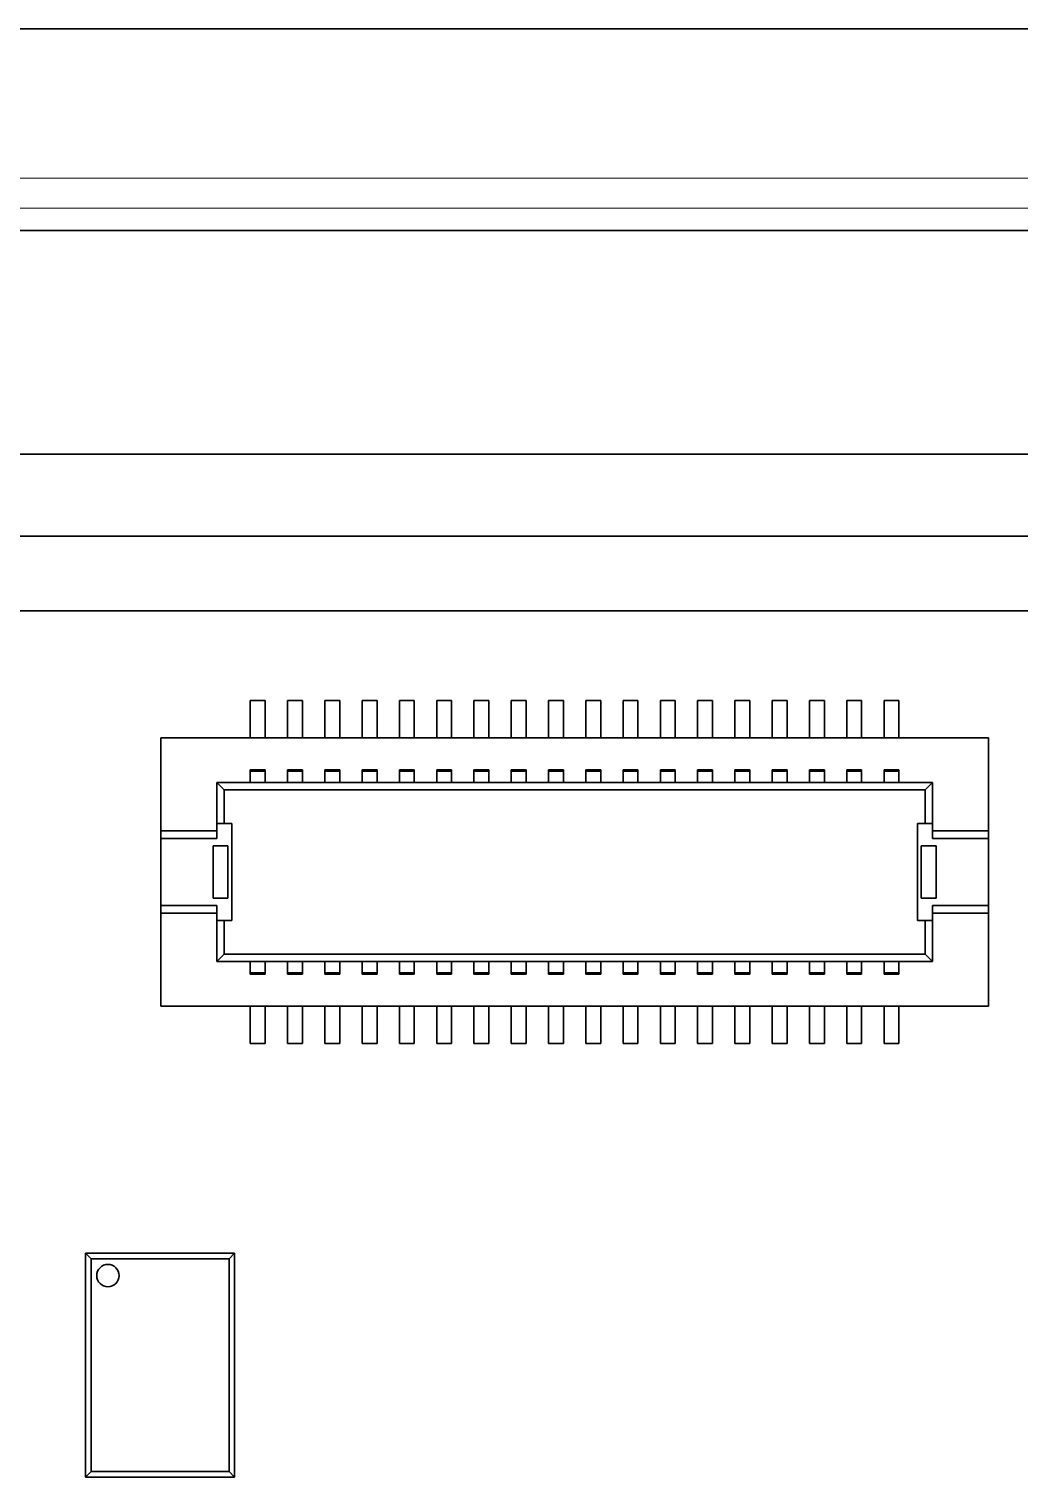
# Model space of a CAD drawing. Extents: x 487 to 800, y 314 to 605.
# Drawn here: x 733.62 to 746.9, y 425.39 to 444.8 of the extents above; entities that cross this region are included whole.
import ezdxf

# ---------------------------------------------------------------- set-up
doc = ezdxf.new("R2010")
doc.units = 0

msp = doc.modelspace()

# ---------------------------------------------------------------- linework, layer by layer
at = {"color": 7, "lineweight": 35}
for p, q in [((754.996, 444.8), (726.885, 444.8)), ((751.441, 442.1), (730.441, 442.1)), ((726.441, 439.1), (755.441, 439.1)), ((726.441, 438), (755.441, 438)), ((755.441, 437), (726.441, 437))]:
    msp.add_line(p, q, dxfattribs=at)
at = {"color": 7, "lineweight": 13}
for p, q in [((756.105, 442.8), (725.776, 442.8)), ((751.741, 442.4), (730.141, 442.4))]:
    msp.add_line(p, q, dxfattribs=at)
at = {"color": 7, "lineweight": 35, "ltscale": 0.005}
for p, q in [((736.791, 435.8), (736.591, 435.8)), ((736.791, 435.8), (736.591, 435.8)), ((736.791, 435.8), (736.591, 435.8)), ((737.291, 435.8), (737.091, 435.8)), ((737.291, 435.8), (737.091, 435.8)), ((737.291, 435.8), (737.091, 435.8)), ((737.791, 435.8), (737.591, 435.8)), ((737.791, 435.8), (737.591, 435.8)), ((737.791, 435.8), (737.591, 435.8)), ((738.291, 435.8), (738.091, 435.8)), ((738.291, 435.8), (738.091, 435.8)), ((738.291, 435.8), (738.091, 435.8)), ((738.791, 435.8), (738.591, 435.8)), ((738.791, 435.8), (738.591, 435.8)), ((738.791, 435.8), (738.591, 435.8)), ((739.291, 435.8), (739.091, 435.8)), ((739.291, 435.8), (739.091, 435.8)), ((739.291, 435.8), (739.091, 435.8)), ((739.791, 435.8), (739.591, 435.8)), ((739.791, 435.8), (739.591, 435.8)), ((739.791, 435.8), (739.591, 435.8)), ((740.291, 435.8), (740.091, 435.8)), ((740.291, 435.8), (740.091, 435.8)), ((740.291, 435.8), (740.091, 435.8)), ((740.791, 435.8), (740.591, 435.8)), ((740.791, 435.8), (740.591, 435.8)), ((740.791, 435.8), (740.591, 435.8)), ((741.291, 435.8), (741.091, 435.8)), ((741.291, 435.8), (741.091, 435.8)), ((741.291, 435.8), (741.091, 435.8)), ((741.791, 435.8), (741.591, 435.8)), ((741.791, 435.8), (741.591, 435.8)), ((741.791, 435.8), (741.591, 435.8)), ((742.291, 435.8), (742.091, 435.8)), ((742.291, 435.8), (742.091, 435.8)), ((742.291, 435.8), (742.091, 435.8)), ((742.791, 435.8), (742.591, 435.8)), ((742.791, 435.8), (742.591, 435.8)), ((742.791, 435.8), (742.591, 435.8)), ((743.291, 435.8), (743.091, 435.8)), ((743.291, 435.8), (743.091, 435.8)), ((743.291, 435.8), (743.091, 435.8)), ((743.791, 435.8), (743.591, 435.8)), ((743.791, 435.8), (743.591, 435.8)), ((743.791, 435.8), (743.591, 435.8)), ((744.291, 435.8), (744.091, 435.8)), ((744.291, 435.8), (744.091, 435.8)), ((744.291, 435.8), (744.091, 435.8)), ((744.791, 435.8), (744.591, 435.8)), ((744.791, 435.8), (744.591, 435.8)), ((744.791, 435.8), (744.591, 435.8)), ((745.291, 435.8), (745.091, 435.8)), ((745.291, 435.8), (745.091, 435.8)), ((745.291, 435.8), (745.091, 435.8)), ((736.591, 435.3), (736.791, 435.3)), ((737.091, 435.3), (737.291, 435.3)), ((737.591, 435.3), (737.791, 435.3)), ((738.091, 435.3), (738.291, 435.3)), ((738.591, 435.3), (738.791, 435.3)), ((739.091, 435.3), (739.291, 435.3)), ((739.591, 435.3), (739.791, 435.3)), ((740.091, 435.3), (740.291, 435.3)), ((740.591, 435.3), (740.791, 435.3)), ((741.091, 435.3), (741.291, 435.3)), ((741.591, 435.3), (741.791, 435.3)), ((742.091, 435.3), (742.291, 435.3)), ((742.591, 435.3), (742.791, 435.3)), ((743.091, 435.3), (743.291, 435.3)), ((743.591, 435.3), (743.791, 435.3)), ((744.091, 435.3), (744.291, 435.3)), ((744.591, 435.3), (744.791, 435.3)), ((745.091, 435.3), (745.291, 435.3)), ((736.591, 434.87), (736.791, 434.87)), ((736.791, 434.851), (736.591, 434.851)), ((736.791, 434.851), (736.591, 434.851)), ((737.091, 434.87), (737.291, 434.87)), ((737.291, 434.851), (737.091, 434.851)), ((737.291, 434.851), (737.091, 434.851)), ((737.591, 434.87), (737.791, 434.87)), ((737.791, 434.851), (737.591, 434.851)), ((737.791, 434.851), (737.591, 434.851)), ((738.091, 434.87), (738.291, 434.87)), ((738.291, 434.851), (738.091, 434.851)), ((738.291, 434.851), (738.091, 434.851)), ((738.591, 434.87), (738.791, 434.87)), ((738.791, 434.851), (738.591, 434.851)), ((738.791, 434.851), (738.591, 434.851)), ((739.091, 434.87), (739.291, 434.87)), ((739.291, 434.851), (739.091, 434.851)), ((739.291, 434.851), (739.091, 434.851)), ((739.591, 434.87), (739.791, 434.87)), ((739.791, 434.851), (739.591, 434.851)), ((739.791, 434.851), (739.591, 434.851)), ((740.091, 434.87), (740.291, 434.87)), ((740.291, 434.851), (740.091, 434.851)), ((740.291, 434.851), (740.091, 434.851)), ((740.591, 434.87), (740.791, 434.87)), ((740.791, 434.851), (740.591, 434.851)), ((740.791, 434.851), (740.591, 434.851)), ((741.091, 434.87), (741.291, 434.87)), ((741.291, 434.851), (741.091, 434.851)), ((741.291, 434.851), (741.091, 434.851)), ((741.591, 434.87), (741.791, 434.87)), ((741.791, 434.851), (741.591, 434.851)), ((741.791, 434.851), (741.591, 434.851)), ((742.091, 434.87), (742.291, 434.87)), ((742.291, 434.851), (742.091, 434.851)), ((742.291, 434.851), (742.091, 434.851)), ((742.591, 434.87), (742.791, 434.87)), ((742.791, 434.851), (742.591, 434.851)), ((742.791, 434.851), (742.591, 434.851)), ((743.091, 434.87), (743.291, 434.87)), ((743.291, 434.851), (743.091, 434.851)), ((743.291, 434.851), (743.091, 434.851)), ((743.591, 434.87), (743.791, 434.87)), ((743.791, 434.851), (743.591, 434.851)), ((743.791, 434.851), (743.591, 434.851)), ((744.091, 434.87), (744.291, 434.87)), ((744.291, 434.851), (744.091, 434.851)), ((744.291, 434.851), (744.091, 434.851)), ((744.591, 434.87), (744.791, 434.87)), ((744.791, 434.851), (744.591, 434.851)), ((744.791, 434.851), (744.591, 434.851)), ((745.091, 434.87), (745.291, 434.87)), ((745.291, 434.851), (745.091, 434.851)), ((745.291, 434.851), (745.091, 434.851)), ((736.591, 434.7), (736.791, 434.7)), ((737.091, 434.7), (737.291, 434.7)), ((737.591, 434.7), (737.791, 434.7)), ((738.091, 434.7), (738.291, 434.7)), ((738.591, 434.7), (738.791, 434.7)), ((739.091, 434.7), (739.291, 434.7)), ((739.591, 434.7), (739.791, 434.7)), ((740.091, 434.7), (740.291, 434.7)), ((740.591, 434.7), (740.791, 434.7)), ((741.091, 434.7), (741.291, 434.7)), ((741.591, 434.7), (741.791, 434.7)), ((742.091, 434.7), (742.291, 434.7)), ((742.591, 434.7), (742.791, 434.7)), ((743.091, 434.7), (743.291, 434.7)), ((743.591, 434.7), (743.791, 434.7)), ((744.091, 434.7), (744.291, 434.7)), ((744.591, 434.7), (744.791, 434.7)), ((745.091, 434.7), (745.291, 434.7)), ((736.141, 433.95), (736.141, 434.15)), ((736.141, 433.95), (736.141, 434.15)), ((745.741, 434.15), (745.741, 433.95)), ((745.741, 434.15), (745.741, 433.95)), ((736.091, 433.85), (736.291, 433.85)), ((736.091, 433.85), (736.291, 433.85)), ((745.591, 433.85), (745.791, 433.85)), ((745.591, 433.85), (745.791, 433.85)), ((736.091, 433.15), (736.291, 433.15)), ((736.291, 433.15), (736.091, 433.15)), ((736.291, 433.15), (736.091, 433.15)), ((736.141, 432.85), (736.141, 433.05)), ((736.141, 432.85), (736.141, 433.05)), ((745.791, 433.15), (745.591, 433.15)), ((745.591, 433.15), (745.791, 433.15)), ((745.791, 433.15), (745.591, 433.15)), ((745.741, 433.05), (745.741, 432.85)), ((745.741, 433.05), (745.741, 432.85)), ((736.141, 432.85), (736.341, 432.85)), ((745.541, 432.85), (745.741, 432.85)), ((736.591, 432.149), (736.791, 432.149)), ((736.591, 432.149), (736.791, 432.149)), ((736.791, 432.13), (736.591, 432.13)), ((737.091, 432.149), (737.291, 432.149)), ((737.091, 432.149), (737.291, 432.149)), ((737.291, 432.13), (737.091, 432.13)), ((737.591, 432.149), (737.791, 432.149)), ((737.591, 432.149), (737.791, 432.149)), ((737.791, 432.13), (737.591, 432.13)), ((738.091, 432.149), (738.291, 432.149)), ((738.091, 432.149), (738.291, 432.149)), ((738.291, 432.13), (738.091, 432.13)), ((738.591, 432.149), (738.791, 432.149)), ((738.591, 432.149), (738.791, 432.149)), ((738.791, 432.13), (738.591, 432.13)), ((739.091, 432.149), (739.291, 432.149)), ((739.091, 432.149), (739.291, 432.149)), ((739.291, 432.13), (739.091, 432.13)), ((739.591, 432.149), (739.791, 432.149)), ((739.591, 432.149), (739.791, 432.149)), ((739.791, 432.13), (739.591, 432.13)), ((740.091, 432.149), (740.291, 432.149)), ((740.091, 432.149), (740.291, 432.149)), ((740.291, 432.13), (740.091, 432.13)), ((740.591, 432.149), (740.791, 432.149)), ((740.591, 432.149), (740.791, 432.149)), ((740.791, 432.13), (740.591, 432.13)), ((741.091, 432.149), (741.291, 432.149)), ((741.091, 432.149), (741.291, 432.149)), ((741.291, 432.13), (741.091, 432.13)), ((741.591, 432.149), (741.791, 432.149)), ((741.591, 432.149), (741.791, 432.149)), ((741.791, 432.13), (741.591, 432.13)), ((742.091, 432.149), (742.291, 432.149)), ((742.091, 432.149), (742.291, 432.149)), ((742.291, 432.13), (742.091, 432.13)), ((742.591, 432.149), (742.791, 432.149)), ((742.591, 432.149), (742.791, 432.149)), ((742.791, 432.13), (742.591, 432.13)), ((743.091, 432.149), (743.291, 432.149)), ((743.091, 432.149), (743.291, 432.149)), ((743.291, 432.13), (743.091, 432.13)), ((743.591, 432.149), (743.791, 432.149)), ((743.591, 432.149), (743.791, 432.149)), ((743.791, 432.13), (743.591, 432.13)), ((744.091, 432.149), (744.291, 432.149)), ((744.091, 432.149), (744.291, 432.149)), ((744.291, 432.13), (744.091, 432.13)), ((744.591, 432.149), (744.791, 432.149)), ((744.591, 432.149), (744.791, 432.149)), ((744.791, 432.13), (744.591, 432.13)), ((745.091, 432.149), (745.291, 432.149)), ((745.091, 432.149), (745.291, 432.149)), ((745.291, 432.13), (745.091, 432.13)), ((736.591, 431.2), (736.791, 431.2)), ((736.591, 431.2), (736.791, 431.2)), ((737.091, 431.2), (737.291, 431.2)), ((737.091, 431.2), (737.291, 431.2)), ((737.591, 431.2), (737.791, 431.2)), ((737.591, 431.2), (737.791, 431.2)), ((738.091, 431.2), (738.291, 431.2)), ((738.091, 431.2), (738.291, 431.2)), ((738.591, 431.2), (738.791, 431.2)), ((738.591, 431.2), (738.791, 431.2)), ((739.091, 431.2), (739.291, 431.2)), ((739.091, 431.2), (739.291, 431.2)), ((739.591, 431.2), (739.791, 431.2)), ((739.591, 431.2), (739.791, 431.2)), ((740.091, 431.2), (740.291, 431.2)), ((740.091, 431.2), (740.291, 431.2)), ((740.591, 431.2), (740.791, 431.2)), ((740.591, 431.2), (740.791, 431.2)), ((741.091, 431.2), (741.291, 431.2)), ((741.091, 431.2), (741.291, 431.2)), ((741.591, 431.2), (741.791, 431.2)), ((741.591, 431.2), (741.791, 431.2)), ((742.091, 431.2), (742.291, 431.2)), ((742.091, 431.2), (742.291, 431.2)), ((742.591, 431.2), (742.791, 431.2)), ((742.591, 431.2), (742.791, 431.2)), ((743.091, 431.2), (743.291, 431.2)), ((743.091, 431.2), (743.291, 431.2)), ((743.591, 431.2), (743.791, 431.2)), ((743.591, 431.2), (743.791, 431.2)), ((744.091, 431.2), (744.291, 431.2)), ((744.091, 431.2), (744.291, 431.2)), ((744.591, 431.2), (744.791, 431.2)), ((744.591, 431.2), (744.791, 431.2)), ((745.091, 431.2), (745.291, 431.2)), ((745.091, 431.2), (745.291, 431.2))]:
    msp.add_line(p, q, dxfattribs=at)
at = {"color": 7, "lineweight": 35, "ltscale": 0.0125}
for p, q in [((736.591, 435.8), (736.591, 435.3)), ((736.591, 435.8), (736.591, 435.3)), ((736.791, 435.8), (736.791, 435.3)), ((736.791, 435.8), (736.791, 435.3)), ((737.091, 435.8), (737.091, 435.3)), ((737.091, 435.8), (737.091, 435.3)), ((737.291, 435.8), (737.291, 435.3)), ((737.291, 435.8), (737.291, 435.3)), ((737.591, 435.8), (737.591, 435.3)), ((737.591, 435.8), (737.591, 435.3)), ((737.791, 435.8), (737.791, 435.3)), ((737.791, 435.8), (737.791, 435.3)), ((738.091, 435.8), (738.091, 435.3)), ((738.091, 435.8), (738.091, 435.3)), ((738.291, 435.8), (738.291, 435.3)), ((738.291, 435.8), (738.291, 435.3)), ((738.591, 435.8), (738.591, 435.3)), ((738.591, 435.8), (738.591, 435.3)), ((738.791, 435.8), (738.791, 435.3)), ((738.791, 435.8), (738.791, 435.3)), ((739.091, 435.8), (739.091, 435.3)), ((739.091, 435.8), (739.091, 435.3)), ((739.291, 435.8), (739.291, 435.3)), ((739.291, 435.8), (739.291, 435.3)), ((739.591, 435.8), (739.591, 435.3)), ((739.591, 435.8), (739.591, 435.3)), ((739.791, 435.8), (739.791, 435.3)), ((739.791, 435.8), (739.791, 435.3)), ((740.091, 435.8), (740.091, 435.3)), ((740.091, 435.8), (740.091, 435.3)), ((740.291, 435.8), (740.291, 435.3)), ((740.291, 435.8), (740.291, 435.3)), ((740.591, 435.8), (740.591, 435.3)), ((740.591, 435.8), (740.591, 435.3)), ((740.791, 435.8), (740.791, 435.3)), ((740.791, 435.8), (740.791, 435.3)), ((741.091, 435.8), (741.091, 435.3)), ((741.091, 435.8), (741.091, 435.3)), ((741.291, 435.8), (741.291, 435.3)), ((741.291, 435.8), (741.291, 435.3)), ((741.591, 435.8), (741.591, 435.3)), ((741.591, 435.8), (741.591, 435.3)), ((741.791, 435.8), (741.791, 435.3)), ((741.791, 435.8), (741.791, 435.3)), ((742.091, 435.8), (742.091, 435.3)), ((742.091, 435.8), (742.091, 435.3)), ((742.291, 435.8), (742.291, 435.3)), ((742.291, 435.8), (742.291, 435.3)), ((742.591, 435.8), (742.591, 435.3)), ((742.591, 435.8), (742.591, 435.3)), ((742.791, 435.8), (742.791, 435.3)), ((742.791, 435.8), (742.791, 435.3)), ((743.091, 435.8), (743.091, 435.3)), ((743.091, 435.8), (743.091, 435.3)), ((743.291, 435.8), (743.291, 435.3)), ((743.291, 435.8), (743.291, 435.3)), ((743.591, 435.8), (743.591, 435.3)), ((743.591, 435.8), (743.591, 435.3)), ((743.791, 435.8), (743.791, 435.3)), ((743.791, 435.8), (743.791, 435.3)), ((744.091, 435.8), (744.091, 435.3)), ((744.091, 435.8), (744.091, 435.3)), ((744.291, 435.8), (744.291, 435.3)), ((744.291, 435.8), (744.291, 435.3)), ((744.591, 435.8), (744.591, 435.3)), ((744.591, 435.8), (744.591, 435.3)), ((744.791, 435.8), (744.791, 435.3)), ((744.791, 435.8), (744.791, 435.3)), ((745.091, 435.8), (745.091, 435.3)), ((745.091, 435.8), (745.091, 435.3)), ((745.291, 435.8), (745.291, 435.3)), ((745.291, 435.8), (745.291, 435.3)), ((736.591, 431.2), (736.591, 431.7)), ((736.591, 431.2), (736.591, 431.7)), ((736.791, 431.2), (736.791, 431.7)), ((736.791, 431.2), (736.791, 431.7)), ((737.091, 431.2), (737.091, 431.7)), ((737.091, 431.2), (737.091, 431.7)), ((737.291, 431.2), (737.291, 431.7)), ((737.291, 431.2), (737.291, 431.7)), ((737.591, 431.2), (737.591, 431.7)), ((737.591, 431.2), (737.591, 431.7)), ((737.791, 431.2), (737.791, 431.7)), ((737.791, 431.2), (737.791, 431.7)), ((738.091, 431.2), (738.091, 431.7)), ((738.091, 431.2), (738.091, 431.7)), ((738.291, 431.2), (738.291, 431.7)), ((738.291, 431.2), (738.291, 431.7)), ((738.591, 431.2), (738.591, 431.7)), ((738.591, 431.2), (738.591, 431.7)), ((738.791, 431.2), (738.791, 431.7)), ((738.791, 431.2), (738.791, 431.7)), ((739.091, 431.2), (739.091, 431.7)), ((739.091, 431.2), (739.091, 431.7)), ((739.291, 431.2), (739.291, 431.7)), ((739.291, 431.2), (739.291, 431.7)), ((739.591, 431.2), (739.591, 431.7)), ((739.591, 431.2), (739.591, 431.7)), ((739.791, 431.2), (739.791, 431.7)), ((739.791, 431.2), (739.791, 431.7)), ((740.091, 431.2), (740.091, 431.7)), ((740.091, 431.2), (740.091, 431.7)), ((740.291, 431.2), (740.291, 431.7)), ((740.291, 431.2), (740.291, 431.7)), ((740.591, 431.2), (740.591, 431.7)), ((740.591, 431.2), (740.591, 431.7)), ((740.791, 431.2), (740.791, 431.7)), ((740.791, 431.2), (740.791, 431.7)), ((741.091, 431.2), (741.091, 431.7)), ((741.091, 431.2), (741.091, 431.7)), ((741.291, 431.2), (741.291, 431.7)), ((741.291, 431.2), (741.291, 431.7)), ((741.591, 431.2), (741.591, 431.7)), ((741.591, 431.2), (741.591, 431.7)), ((741.791, 431.2), (741.791, 431.7)), ((741.791, 431.2), (741.791, 431.7)), ((742.091, 431.2), (742.091, 431.7)), ((742.091, 431.2), (742.091, 431.7)), ((742.291, 431.2), (742.291, 431.7)), ((742.291, 431.2), (742.291, 431.7)), ((742.591, 431.2), (742.591, 431.7)), ((742.591, 431.2), (742.591, 431.7)), ((742.791, 431.2), (742.791, 431.7)), ((742.791, 431.2), (742.791, 431.7)), ((743.091, 431.2), (743.091, 431.7)), ((743.091, 431.2), (743.091, 431.7)), ((743.291, 431.2), (743.291, 431.7)), ((743.291, 431.2), (743.291, 431.7)), ((743.591, 431.2), (743.591, 431.7)), ((743.591, 431.2), (743.591, 431.7)), ((743.791, 431.2), (743.791, 431.7)), ((743.791, 431.2), (743.791, 431.7)), ((744.091, 431.2), (744.091, 431.7)), ((744.091, 431.2), (744.091, 431.7)), ((744.291, 431.2), (744.291, 431.7)), ((744.291, 431.2), (744.291, 431.7)), ((744.591, 431.2), (744.591, 431.7)), ((744.591, 431.2), (744.591, 431.7)), ((744.791, 431.2), (744.791, 431.7)), ((744.791, 431.2), (744.791, 431.7)), ((745.091, 431.2), (745.091, 431.7)), ((745.091, 431.2), (745.091, 431.7)), ((745.291, 431.2), (745.291, 431.7)), ((745.291, 431.2), (745.291, 431.7))]:
    msp.add_line(p, q, dxfattribs=at)
at = {"color": 7, "lineweight": 35, "ltscale": 0.00125}
for p, q in [((736.591, 435.8), (736.591, 435.75)), ((737.091, 435.8), (737.091, 435.75)), ((737.591, 435.8), (737.591, 435.75)), ((738.091, 435.8), (738.091, 435.75)), ((738.591, 435.8), (738.591, 435.75)), ((739.091, 435.8), (739.091, 435.75)), ((739.591, 435.8), (739.591, 435.75)), ((740.091, 435.8), (740.091, 435.75)), ((740.591, 435.8), (740.591, 435.75)), ((741.091, 435.8), (741.091, 435.75)), ((741.591, 435.8), (741.591, 435.75)), ((742.091, 435.8), (742.091, 435.75)), ((742.591, 435.8), (742.591, 435.75)), ((743.091, 435.8), (743.091, 435.75)), ((743.591, 435.8), (743.591, 435.75)), ((744.091, 435.8), (744.091, 435.75)), ((744.591, 435.8), (744.591, 435.75)), ((745.091, 435.8), (745.091, 435.75)), ((736.591, 431.2), (736.591, 431.25)), ((737.091, 431.2), (737.091, 431.25)), ((737.591, 431.2), (737.591, 431.25)), ((738.091, 431.2), (738.091, 431.25)), ((738.591, 431.2), (738.591, 431.25)), ((739.091, 431.2), (739.091, 431.25)), ((739.591, 431.2), (739.591, 431.25)), ((740.091, 431.2), (740.091, 431.25)), ((740.591, 431.2), (740.591, 431.25)), ((741.091, 431.2), (741.091, 431.25)), ((741.591, 431.2), (741.591, 431.25)), ((742.091, 431.2), (742.091, 431.25)), ((742.591, 431.2), (742.591, 431.25)), ((743.091, 431.2), (743.091, 431.25)), ((743.591, 431.2), (743.591, 431.25)), ((744.091, 431.2), (744.091, 431.25)), ((744.591, 431.2), (744.591, 431.25)), ((745.091, 431.2), (745.091, 431.25))]:
    msp.add_line(p, q, dxfattribs=at)
at = {"color": 7, "lineweight": 35, "ltscale": 0.01125}
for p, q in [((736.591, 435.75), (736.591, 435.3)), ((737.091, 435.75), (737.091, 435.3)), ((737.591, 435.75), (737.591, 435.3)), ((738.091, 435.75), (738.091, 435.3)), ((738.591, 435.75), (738.591, 435.3)), ((739.091, 435.75), (739.091, 435.3)), ((739.591, 435.75), (739.591, 435.3)), ((740.091, 435.75), (740.091, 435.3)), ((740.591, 435.75), (740.591, 435.3)), ((741.091, 435.75), (741.091, 435.3)), ((741.591, 435.75), (741.591, 435.3)), ((742.091, 435.75), (742.091, 435.3)), ((742.591, 435.75), (742.591, 435.3)), ((743.091, 435.75), (743.091, 435.3)), ((743.591, 435.75), (743.591, 435.3)), ((744.091, 435.75), (744.091, 435.3)), ((744.591, 435.75), (744.591, 435.3)), ((745.091, 435.75), (745.091, 435.3)), ((736.591, 434.7), (736.141, 434.7)), ((736.241, 434.6), (736.241, 434.15)), ((736.241, 434.6), (736.241, 434.15)), ((745.741, 434.7), (745.291, 434.7)), ((745.641, 434.15), (745.641, 434.6)), ((745.641, 434.15), (745.641, 434.6)), ((736.241, 432.85), (736.241, 432.4)), ((736.241, 432.85), (736.241, 432.4)), ((745.641, 432.4), (745.641, 432.85)), ((745.641, 432.4), (745.641, 432.85)), ((736.591, 431.25), (736.591, 431.7)), ((737.091, 431.25), (737.091, 431.7)), ((737.591, 431.25), (737.591, 431.7)), ((738.091, 431.25), (738.091, 431.7)), ((738.591, 431.25), (738.591, 431.7)), ((739.091, 431.25), (739.091, 431.7)), ((739.591, 431.25), (739.591, 431.7)), ((740.091, 431.25), (740.091, 431.7)), ((740.591, 431.25), (740.591, 431.7)), ((741.091, 431.25), (741.091, 431.7)), ((741.591, 431.25), (741.591, 431.7)), ((742.091, 431.25), (742.091, 431.7)), ((742.591, 431.25), (742.591, 431.7)), ((743.091, 431.25), (743.091, 431.7)), ((743.591, 431.25), (743.591, 431.7)), ((744.091, 431.25), (744.091, 431.7)), ((744.591, 431.25), (744.591, 431.7)), ((745.091, 431.25), (745.091, 431.7))]:
    msp.add_line(p, q, dxfattribs=at)
at = {"color": 7, "lineweight": 35, "ltscale": 0.03125}
for p, q in [((735.391, 434.05), (735.391, 435.3)), ((735.391, 434.05), (735.391, 435.3)), ((746.491, 435.3), (746.491, 434.05)), ((746.491, 435.3), (746.491, 434.05)), ((735.391, 431.7), (735.391, 432.95)), ((735.391, 431.7), (735.391, 432.95)), ((746.491, 432.95), (746.491, 431.7)), ((746.491, 432.95), (746.491, 431.7))]:
    msp.add_line(p, q, dxfattribs=at)
at = {"color": 7, "lineweight": 35, "ltscale": 0.277501}
for p, q in [((735.391, 435.3), (746.491, 435.3)), ((735.391, 435.3), (746.491, 435.3)), ((746.491, 431.7), (735.391, 431.7)), ((746.491, 431.7), (735.391, 431.7))]:
    msp.add_line(p, q, dxfattribs=at)
at = {"color": 7, "lineweight": 35, "ltscale": 0.0075}
for p, q in [((735.391, 435), (735.391, 435.3)), ((737.091, 434.7), (736.791, 434.7)), ((737.591, 434.7), (737.291, 434.7)), ((738.091, 434.7), (737.791, 434.7)), ((738.591, 434.7), (738.291, 434.7)), ((739.091, 434.7), (738.791, 434.7)), ((739.591, 434.7), (739.291, 434.7)), ((740.091, 434.7), (739.791, 434.7)), ((740.591, 434.7), (740.291, 434.7)), ((741.091, 434.7), (740.791, 434.7)), ((741.591, 434.7), (741.291, 434.7)), ((742.091, 434.7), (741.791, 434.7)), ((742.591, 434.7), (742.291, 434.7)), ((743.091, 434.7), (742.791, 434.7)), ((743.591, 434.7), (743.291, 434.7)), ((744.091, 434.7), (743.791, 434.7)), ((744.591, 434.7), (744.291, 434.7)), ((745.091, 434.7), (744.791, 434.7))]:
    msp.add_line(p, q, dxfattribs=at)
at = {"color": 7, "lineweight": 35, "ltscale": 0.022501}
for p, q in [((735.391, 435.3), (736.291, 435.3)), ((745.591, 435.3), (746.491, 435.3)), ((735.391, 433.05), (735.391, 433.95)), ((735.391, 433.05), (735.391, 433.95)), ((746.491, 433.95), (746.491, 433.05)), ((746.491, 433.95), (746.491, 433.05))]:
    msp.add_line(p, q, dxfattribs=at)
at = {"color": 7, "lineweight": 35, "ltscale": 0.006125}
for p, q in [((736.536, 435.3), (736.291, 435.3)), ((745.591, 435.3), (745.346, 435.3))]:
    msp.add_line(p, q, dxfattribs=at)
at = {"color": 7, "lineweight": 35, "ltscale": 0.000874329}
for p, q in [((736.536, 435.3), (736.57, 435.3)), ((736.811, 435.3), (736.846, 435.3)), ((737.036, 435.3), (737.07, 435.3)), ((737.311, 435.3), (737.346, 435.3)), ((737.536, 435.3), (737.57, 435.3)), ((737.811, 435.3), (737.846, 435.3)), ((738.036, 435.3), (738.07, 435.3)), ((738.311, 435.3), (738.346, 435.3)), ((738.536, 435.3), (738.57, 435.3)), ((738.811, 435.3), (738.846, 435.3)), ((739.036, 435.3), (739.07, 435.3)), ((739.311, 435.3), (739.346, 435.3)), ((739.536, 435.3), (739.57, 435.3)), ((739.811, 435.3), (739.846, 435.3)), ((740.036, 435.3), (740.07, 435.3)), ((740.311, 435.3), (740.346, 435.3)), ((740.536, 435.3), (740.57, 435.3)), ((740.811, 435.3), (740.846, 435.3)), ((741.036, 435.3), (741.07, 435.3)), ((741.311, 435.3), (741.346, 435.3)), ((741.536, 435.3), (741.57, 435.3)), ((741.811, 435.3), (741.846, 435.3)), ((742.036, 435.3), (742.07, 435.3)), ((742.311, 435.3), (742.346, 435.3)), ((742.536, 435.3), (742.57, 435.3)), ((742.811, 435.3), (742.846, 435.3)), ((743.036, 435.3), (743.07, 435.3)), ((743.311, 435.3), (743.346, 435.3)), ((743.536, 435.3), (743.57, 435.3)), ((743.811, 435.3), (743.846, 435.3)), ((744.036, 435.3), (744.07, 435.3)), ((744.311, 435.3), (744.346, 435.3)), ((744.536, 435.3), (744.57, 435.3)), ((744.811, 435.3), (744.846, 435.3)), ((745.036, 435.3), (745.07, 435.3)), ((745.311, 435.3), (745.346, 435.3))]:
    msp.add_line(p, q, dxfattribs=at)
at = {"color": 7, "lineweight": 35, "ltscale": 0.000500488}
for p, q in [((736.591, 435.3), (736.57, 435.3)), ((736.811, 435.3), (736.791, 435.3)), ((737.091, 435.3), (737.07, 435.3)), ((737.311, 435.3), (737.291, 435.3)), ((737.591, 435.3), (737.57, 435.3)), ((737.811, 435.3), (737.791, 435.3)), ((738.091, 435.3), (738.07, 435.3)), ((738.311, 435.3), (738.291, 435.3)), ((738.591, 435.3), (738.57, 435.3)), ((738.811, 435.3), (738.791, 435.3)), ((739.091, 435.3), (739.07, 435.3)), ((739.311, 435.3), (739.291, 435.3)), ((739.591, 435.3), (739.57, 435.3)), ((739.811, 435.3), (739.791, 435.3)), ((740.091, 435.3), (740.07, 435.3)), ((740.311, 435.3), (740.291, 435.3)), ((740.591, 435.3), (740.57, 435.3)), ((740.811, 435.3), (740.791, 435.3)), ((741.091, 435.3), (741.07, 435.3)), ((741.311, 435.3), (741.291, 435.3)), ((741.591, 435.3), (741.57, 435.3)), ((741.811, 435.3), (741.791, 435.3)), ((742.091, 435.3), (742.07, 435.3)), ((742.311, 435.3), (742.291, 435.3)), ((742.591, 435.3), (742.57, 435.3)), ((742.811, 435.3), (742.791, 435.3)), ((743.091, 435.3), (743.07, 435.3)), ((743.311, 435.3), (743.291, 435.3)), ((743.591, 435.3), (743.57, 435.3)), ((743.811, 435.3), (743.791, 435.3)), ((744.091, 435.3), (744.07, 435.3)), ((744.311, 435.3), (744.291, 435.3)), ((744.591, 435.3), (744.57, 435.3)), ((744.811, 435.3), (744.791, 435.3)), ((745.091, 435.3), (745.07, 435.3)), ((745.311, 435.3), (745.291, 435.3))]:
    msp.add_line(p, q, dxfattribs=at)
at = {"color": 7, "lineweight": 35, "ltscale": 0.00475}
for p, q in [((737.036, 435.3), (736.846, 435.3)), ((737.536, 435.3), (737.346, 435.3)), ((738.036, 435.3), (737.846, 435.3)), ((738.536, 435.3), (738.346, 435.3)), ((739.036, 435.3), (738.846, 435.3)), ((739.536, 435.3), (739.346, 435.3)), ((740.036, 435.3), (739.846, 435.3)), ((740.536, 435.3), (740.346, 435.3)), ((741.036, 435.3), (740.846, 435.3)), ((741.536, 435.3), (741.346, 435.3)), ((742.036, 435.3), (741.846, 435.3)), ((742.536, 435.3), (742.346, 435.3)), ((743.036, 435.3), (742.846, 435.3)), ((743.536, 435.3), (743.346, 435.3)), ((744.036, 435.3), (743.846, 435.3)), ((744.536, 435.3), (744.346, 435.3)), ((745.036, 435.3), (744.846, 435.3))]:
    msp.add_line(p, q, dxfattribs=at)
at = {"color": 7, "lineweight": 35, "ltscale": 0.0175}
for p, q in [((735.391, 434.3), (735.391, 435)), ((736.091, 433.15), (736.091, 433.85)), ((736.091, 433.15), (736.091, 433.85)), ((736.291, 433.85), (736.291, 433.15)), ((736.291, 433.85), (736.291, 433.15)), ((736.291, 433.15), (736.291, 433.85)), ((745.591, 433.15), (745.591, 433.85)), ((745.591, 433.15), (745.591, 433.85)), ((745.791, 433.85), (745.791, 433.15)), ((745.791, 433.15), (745.791, 433.85)), ((745.791, 433.85), (745.791, 433.15))]:
    msp.add_line(p, q, dxfattribs=at)
at = {"color": 7, "lineweight": 35, "ltscale": 0.000473022}
for p, q in [((736.591, 434.87), (736.591, 434.851)), ((736.591, 434.87), (736.591, 434.851)), ((736.791, 434.87), (736.791, 434.851)), ((737.091, 434.87), (737.091, 434.851)), ((737.091, 434.87), (737.091, 434.851)), ((737.291, 434.87), (737.291, 434.851)), ((737.591, 434.87), (737.591, 434.851)), ((737.591, 434.87), (737.591, 434.851)), ((737.791, 434.87), (737.791, 434.851)), ((738.091, 434.87), (738.091, 434.851)), ((738.091, 434.87), (738.091, 434.851)), ((738.291, 434.87), (738.291, 434.851)), ((738.591, 434.87), (738.591, 434.851)), ((738.591, 434.87), (738.591, 434.851)), ((738.791, 434.87), (738.791, 434.851)), ((739.091, 434.87), (739.091, 434.851)), ((739.091, 434.87), (739.091, 434.851)), ((739.291, 434.87), (739.291, 434.851)), ((739.591, 434.87), (739.591, 434.851)), ((739.591, 434.87), (739.591, 434.851)), ((739.791, 434.87), (739.791, 434.851)), ((740.091, 434.87), (740.091, 434.851)), ((740.091, 434.87), (740.091, 434.851)), ((740.291, 434.87), (740.291, 434.851)), ((740.591, 434.87), (740.591, 434.851)), ((740.591, 434.87), (740.591, 434.851)), ((740.791, 434.87), (740.791, 434.851)), ((741.091, 434.87), (741.091, 434.851)), ((741.091, 434.87), (741.091, 434.851)), ((741.291, 434.87), (741.291, 434.851)), ((741.591, 434.87), (741.591, 434.851)), ((741.591, 434.87), (741.591, 434.851)), ((741.791, 434.87), (741.791, 434.851)), ((742.091, 434.87), (742.091, 434.851)), ((742.091, 434.87), (742.091, 434.851)), ((742.291, 434.87), (742.291, 434.851)), ((742.591, 434.87), (742.591, 434.851)), ((742.591, 434.87), (742.591, 434.851)), ((742.791, 434.87), (742.791, 434.851)), ((743.091, 434.87), (743.091, 434.851)), ((743.091, 434.87), (743.091, 434.851)), ((743.291, 434.87), (743.291, 434.851)), ((743.591, 434.87), (743.591, 434.851)), ((743.591, 434.87), (743.591, 434.851)), ((743.791, 434.87), (743.791, 434.851)), ((744.091, 434.87), (744.091, 434.851)), ((744.091, 434.87), (744.091, 434.851)), ((744.291, 434.87), (744.291, 434.851)), ((744.591, 434.87), (744.591, 434.851)), ((744.591, 434.87), (744.591, 434.851)), ((744.791, 434.87), (744.791, 434.851)), ((745.091, 434.87), (745.091, 434.851)), ((745.091, 434.87), (745.091, 434.851)), ((745.291, 434.87), (745.291, 434.851)), ((736.591, 432.13), (736.591, 432.149)), ((736.791, 432.13), (736.791, 432.149)), ((736.791, 432.13), (736.791, 432.149)), ((737.091, 432.13), (737.091, 432.149)), ((737.291, 432.13), (737.291, 432.149)), ((737.291, 432.13), (737.291, 432.149)), ((737.591, 432.13), (737.591, 432.149)), ((737.791, 432.13), (737.791, 432.149)), ((737.791, 432.13), (737.791, 432.149)), ((738.091, 432.13), (738.091, 432.149)), ((738.291, 432.13), (738.291, 432.149)), ((738.291, 432.13), (738.291, 432.149)), ((738.591, 432.13), (738.591, 432.149)), ((738.791, 432.13), (738.791, 432.149)), ((738.791, 432.13), (738.791, 432.149)), ((739.091, 432.13), (739.091, 432.149)), ((739.291, 432.13), (739.291, 432.149)), ((739.291, 432.13), (739.291, 432.149)), ((739.591, 432.13), (739.591, 432.149)), ((739.791, 432.13), (739.791, 432.149)), ((739.791, 432.13), (739.791, 432.149)), ((740.091, 432.13), (740.091, 432.149)), ((740.291, 432.13), (740.291, 432.149)), ((740.291, 432.13), (740.291, 432.149)), ((740.591, 432.13), (740.591, 432.149)), ((740.791, 432.13), (740.791, 432.149)), ((740.791, 432.13), (740.791, 432.149)), ((741.091, 432.13), (741.091, 432.149)), ((741.291, 432.13), (741.291, 432.149)), ((741.291, 432.13), (741.291, 432.149)), ((741.591, 432.13), (741.591, 432.149)), ((741.791, 432.13), (741.791, 432.149)), ((741.791, 432.13), (741.791, 432.149)), ((742.091, 432.13), (742.091, 432.149)), ((742.291, 432.13), (742.291, 432.149)), ((742.291, 432.13), (742.291, 432.149)), ((742.591, 432.13), (742.591, 432.149)), ((742.791, 432.13), (742.791, 432.149)), ((742.791, 432.13), (742.791, 432.149)), ((743.091, 432.13), (743.091, 432.149)), ((743.291, 432.13), (743.291, 432.149)), ((743.291, 432.13), (743.291, 432.149)), ((743.591, 432.13), (743.591, 432.149)), ((743.791, 432.13), (743.791, 432.149)), ((743.791, 432.13), (743.791, 432.149)), ((744.091, 432.13), (744.091, 432.149)), ((744.291, 432.13), (744.291, 432.149)), ((744.291, 432.13), (744.291, 432.149)), ((744.591, 432.13), (744.591, 432.149)), ((744.791, 432.13), (744.791, 432.149)), ((744.791, 432.13), (744.791, 432.149)), ((745.091, 432.13), (745.091, 432.149)), ((745.291, 432.13), (745.291, 432.149)), ((745.291, 432.13), (745.291, 432.149))]:
    msp.add_line(p, q, dxfattribs=at)
at = {"color": 7, "lineweight": 35, "ltscale": 0.003839}
for p, q in [((736.591, 434.87), (736.591, 434.716)), ((737.091, 434.87), (737.091, 434.716)), ((737.591, 434.87), (737.591, 434.716)), ((738.091, 434.87), (738.091, 434.716)), ((738.591, 434.87), (738.591, 434.716)), ((739.091, 434.87), (739.091, 434.716)), ((739.591, 434.87), (739.591, 434.716)), ((740.091, 434.87), (740.091, 434.716)), ((740.591, 434.87), (740.591, 434.716)), ((741.091, 434.87), (741.091, 434.716)), ((741.591, 434.87), (741.591, 434.716)), ((742.091, 434.87), (742.091, 434.716)), ((742.591, 434.87), (742.591, 434.716)), ((743.091, 434.87), (743.091, 434.716)), ((743.591, 434.87), (743.591, 434.716)), ((744.091, 434.87), (744.091, 434.716)), ((744.591, 434.87), (744.591, 434.716)), ((745.091, 434.87), (745.091, 434.716)), ((736.591, 432.13), (736.591, 432.284)), ((737.091, 432.13), (737.091, 432.284)), ((737.591, 432.13), (737.591, 432.284)), ((738.091, 432.13), (738.091, 432.284)), ((738.591, 432.13), (738.591, 432.284)), ((739.091, 432.13), (739.091, 432.284)), ((739.591, 432.13), (739.591, 432.284)), ((740.091, 432.13), (740.091, 432.284)), ((740.591, 432.13), (740.591, 432.284)), ((741.091, 432.13), (741.091, 432.284)), ((741.591, 432.13), (741.591, 432.284)), ((742.091, 432.13), (742.091, 432.284)), ((742.591, 432.13), (742.591, 432.284)), ((743.091, 432.13), (743.091, 432.284)), ((743.591, 432.13), (743.591, 432.284)), ((744.091, 432.13), (744.091, 432.284)), ((744.591, 432.13), (744.591, 432.284)), ((745.091, 432.13), (745.091, 432.284))]:
    msp.add_line(p, q, dxfattribs=at)
at = {"color": 7, "lineweight": 35, "ltscale": 0.003777}
for p, q in [((736.591, 434.851), (736.591, 434.7)), ((736.591, 434.851), (736.591, 434.7)), ((736.791, 434.851), (736.791, 434.7)), ((736.791, 434.851), (736.791, 434.7)), ((737.091, 434.851), (737.091, 434.7)), ((737.091, 434.851), (737.091, 434.7)), ((737.291, 434.851), (737.291, 434.7)), ((737.291, 434.851), (737.291, 434.7)), ((737.591, 434.851), (737.591, 434.7)), ((737.591, 434.851), (737.591, 434.7)), ((737.791, 434.851), (737.791, 434.7)), ((737.791, 434.851), (737.791, 434.7)), ((738.091, 434.851), (738.091, 434.7)), ((738.091, 434.851), (738.091, 434.7)), ((738.291, 434.851), (738.291, 434.7)), ((738.291, 434.851), (738.291, 434.7)), ((738.591, 434.851), (738.591, 434.7)), ((738.591, 434.851), (738.591, 434.7)), ((738.791, 434.851), (738.791, 434.7)), ((738.791, 434.851), (738.791, 434.7)), ((739.091, 434.851), (739.091, 434.7)), ((739.091, 434.851), (739.091, 434.7)), ((739.291, 434.851), (739.291, 434.7)), ((739.291, 434.851), (739.291, 434.7)), ((739.591, 434.851), (739.591, 434.7)), ((739.591, 434.851), (739.591, 434.7)), ((739.791, 434.851), (739.791, 434.7)), ((739.791, 434.851), (739.791, 434.7)), ((740.091, 434.851), (740.091, 434.7)), ((740.091, 434.851), (740.091, 434.7)), ((740.291, 434.851), (740.291, 434.7)), ((740.291, 434.851), (740.291, 434.7)), ((740.591, 434.851), (740.591, 434.7)), ((740.591, 434.851), (740.591, 434.7)), ((740.791, 434.851), (740.791, 434.7)), ((740.791, 434.851), (740.791, 434.7)), ((741.091, 434.851), (741.091, 434.7)), ((741.091, 434.851), (741.091, 434.7)), ((741.291, 434.851), (741.291, 434.7)), ((741.291, 434.851), (741.291, 434.7)), ((741.591, 434.851), (741.591, 434.7)), ((741.591, 434.851), (741.591, 434.7)), ((741.791, 434.851), (741.791, 434.7)), ((741.791, 434.851), (741.791, 434.7)), ((742.091, 434.851), (742.091, 434.7)), ((742.091, 434.851), (742.091, 434.7)), ((742.291, 434.851), (742.291, 434.7)), ((742.291, 434.851), (742.291, 434.7)), ((742.591, 434.851), (742.591, 434.7)), ((742.591, 434.851), (742.591, 434.7)), ((742.791, 434.851), (742.791, 434.7)), ((742.791, 434.851), (742.791, 434.7)), ((743.091, 434.851), (743.091, 434.7)), ((743.091, 434.851), (743.091, 434.7)), ((743.291, 434.851), (743.291, 434.7)), ((743.291, 434.851), (743.291, 434.7)), ((743.591, 434.851), (743.591, 434.7)), ((743.591, 434.851), (743.591, 434.7)), ((743.791, 434.851), (743.791, 434.7)), ((743.791, 434.851), (743.791, 434.7)), ((744.091, 434.851), (744.091, 434.7)), ((744.091, 434.851), (744.091, 434.7)), ((744.291, 434.851), (744.291, 434.7)), ((744.291, 434.851), (744.291, 434.7)), ((744.591, 434.851), (744.591, 434.7)), ((744.591, 434.851), (744.591, 434.7)), ((744.791, 434.851), (744.791, 434.7)), ((744.791, 434.851), (744.791, 434.7)), ((745.091, 434.851), (745.091, 434.7)), ((745.091, 434.851), (745.091, 434.7)), ((745.291, 434.851), (745.291, 434.7)), ((745.291, 434.851), (745.291, 434.7)), ((736.591, 432.149), (736.591, 432.3)), ((736.591, 432.149), (736.591, 432.3)), ((736.791, 432.149), (736.791, 432.3)), ((736.791, 432.149), (736.791, 432.3)), ((737.091, 432.149), (737.091, 432.3)), ((737.091, 432.149), (737.091, 432.3)), ((737.291, 432.149), (737.291, 432.3)), ((737.291, 432.149), (737.291, 432.3)), ((737.591, 432.149), (737.591, 432.3)), ((737.591, 432.149), (737.591, 432.3)), ((737.791, 432.149), (737.791, 432.3)), ((737.791, 432.149), (737.791, 432.3)), ((738.091, 432.149), (738.091, 432.3)), ((738.091, 432.149), (738.091, 432.3)), ((738.291, 432.149), (738.291, 432.3)), ((738.291, 432.149), (738.291, 432.3)), ((738.591, 432.149), (738.591, 432.3)), ((738.591, 432.149), (738.591, 432.3)), ((738.791, 432.149), (738.791, 432.3)), ((738.791, 432.149), (738.791, 432.3)), ((739.091, 432.149), (739.091, 432.3)), ((739.091, 432.149), (739.091, 432.3)), ((739.291, 432.149), (739.291, 432.3)), ((739.291, 432.149), (739.291, 432.3)), ((739.591, 432.149), (739.591, 432.3)), ((739.591, 432.149), (739.591, 432.3)), ((739.791, 432.149), (739.791, 432.3)), ((739.791, 432.149), (739.791, 432.3)), ((740.091, 432.149), (740.091, 432.3)), ((740.091, 432.149), (740.091, 432.3)), ((740.291, 432.149), (740.291, 432.3)), ((740.291, 432.149), (740.291, 432.3)), ((740.591, 432.149), (740.591, 432.3)), ((740.591, 432.149), (740.591, 432.3)), ((740.791, 432.149), (740.791, 432.3)), ((740.791, 432.149), (740.791, 432.3)), ((741.091, 432.149), (741.091, 432.3)), ((741.091, 432.149), (741.091, 432.3)), ((741.291, 432.149), (741.291, 432.3)), ((741.291, 432.149), (741.291, 432.3)), ((741.591, 432.149), (741.591, 432.3)), ((741.591, 432.149), (741.591, 432.3)), ((741.791, 432.149), (741.791, 432.3)), ((741.791, 432.149), (741.791, 432.3)), ((742.091, 432.149), (742.091, 432.3)), ((742.091, 432.149), (742.091, 432.3)), ((742.291, 432.149), (742.291, 432.3)), ((742.291, 432.149), (742.291, 432.3)), ((742.591, 432.149), (742.591, 432.3)), ((742.591, 432.149), (742.591, 432.3)), ((742.791, 432.149), (742.791, 432.3)), ((742.791, 432.149), (742.791, 432.3)), ((743.091, 432.149), (743.091, 432.3)), ((743.091, 432.149), (743.091, 432.3)), ((743.291, 432.149), (743.291, 432.3)), ((743.291, 432.149), (743.291, 432.3)), ((743.591, 432.149), (743.591, 432.3)), ((743.591, 432.149), (743.591, 432.3)), ((743.791, 432.149), (743.791, 432.3)), ((743.791, 432.149), (743.791, 432.3)), ((744.091, 432.149), (744.091, 432.3)), ((744.091, 432.149), (744.091, 432.3)), ((744.291, 432.149), (744.291, 432.3)), ((744.291, 432.149), (744.291, 432.3)), ((744.591, 432.149), (744.591, 432.3)), ((744.591, 432.149), (744.591, 432.3)), ((744.791, 432.149), (744.791, 432.3)), ((744.791, 432.149), (744.791, 432.3)), ((745.091, 432.149), (745.091, 432.3)), ((745.091, 432.149), (745.091, 432.3)), ((745.291, 432.149), (745.291, 432.3)), ((745.291, 432.149), (745.291, 432.3))]:
    msp.add_line(p, q, dxfattribs=at)
at = {"color": 7, "lineweight": 35, "ltscale": 0.000470734}
for p, q in [((736.791, 434.851), (736.791, 434.87)), ((737.291, 434.851), (737.291, 434.87)), ((737.791, 434.851), (737.791, 434.87)), ((738.291, 434.851), (738.291, 434.87)), ((738.791, 434.851), (738.791, 434.87)), ((739.291, 434.851), (739.291, 434.87)), ((739.791, 434.851), (739.791, 434.87)), ((740.291, 434.851), (740.291, 434.87)), ((740.791, 434.851), (740.791, 434.87)), ((741.291, 434.851), (741.291, 434.87)), ((741.791, 434.851), (741.791, 434.87)), ((742.291, 434.851), (742.291, 434.87)), ((742.791, 434.851), (742.791, 434.87)), ((743.291, 434.851), (743.291, 434.87)), ((743.791, 434.851), (743.791, 434.87)), ((744.291, 434.851), (744.291, 434.87)), ((744.791, 434.851), (744.791, 434.87)), ((745.291, 434.851), (745.291, 434.87))]:
    msp.add_line(p, q, dxfattribs=at)
at = {"color": 7, "lineweight": 35, "ltscale": 0.003536}
for p, q in [((736.241, 434.6), (736.141, 434.7)), ((736.241, 434.6), (736.141, 434.7)), ((745.741, 434.7), (745.641, 434.6)), ((745.741, 434.7), (745.641, 434.6)), ((736.141, 432.3), (736.241, 432.4)), ((736.141, 432.3), (736.241, 432.4)), ((745.641, 432.4), (745.741, 432.3)), ((745.641, 432.4), (745.741, 432.3))]:
    msp.add_line(p, q, dxfattribs=at)
at = {"color": 7, "lineweight": 35, "ltscale": 0.01375}
for p, q in [((736.141, 434.7), (736.141, 434.15)), ((736.141, 434.7), (736.141, 434.15)), ((745.741, 434.15), (745.741, 434.7)), ((745.741, 434.15), (745.741, 434.7)), ((736.141, 432.85), (736.141, 432.3)), ((736.141, 432.85), (736.141, 432.3)), ((745.741, 432.3), (745.741, 432.85)), ((745.741, 432.3), (745.741, 432.85))]:
    msp.add_line(p, q, dxfattribs=at)
at = {"color": 7, "lineweight": 35, "ltscale": 0.016251}
for p, q in [((736.141, 434.7), (736.141, 434.05)), ((736.141, 432.3), (736.141, 432.95))]:
    msp.add_line(p, q, dxfattribs=at)
at = {"color": 7, "lineweight": 35, "ltscale": 0.240001}
for p, q in [((736.141, 434.7), (745.741, 434.7)), ((736.141, 434.7), (745.741, 434.7)), ((736.141, 432.3), (745.741, 432.3)), ((736.141, 432.3), (745.741, 432.3))]:
    msp.add_line(p, q, dxfattribs=at)
at = {"color": 7, "lineweight": 35, "ltscale": 0.234999}
for p, q in [((745.641, 434.6), (736.241, 434.6)), ((745.641, 434.6), (736.241, 434.6)), ((745.641, 432.4), (736.241, 432.4)), ((745.641, 432.4), (736.241, 432.4))]:
    msp.add_line(p, q, dxfattribs=at)
at = {"color": 7, "lineweight": 35, "ltscale": 0.000410461}
for p, q in [((736.591, 434.7), (736.591, 434.716)), ((739.591, 434.7), (739.591, 434.716)), ((741.591, 434.7), (741.591, 434.716)), ((742.091, 434.7), (742.091, 434.716)), ((742.591, 434.7), (742.591, 434.716)), ((743.091, 434.7), (743.091, 434.716)), ((743.591, 434.7), (743.591, 434.716)), ((744.091, 434.7), (744.091, 434.716)), ((745.091, 434.7), (745.091, 434.716))]:
    msp.add_line(p, q, dxfattribs=at)
at = {"color": 7, "lineweight": 35, "ltscale": 0.000411224}
for p, q in [((737.091, 434.7), (737.091, 434.716)), ((737.591, 434.7), (737.591, 434.716)), ((738.091, 434.7), (738.091, 434.716)), ((738.591, 434.7), (738.591, 434.716)), ((739.091, 434.7), (739.091, 434.716)), ((740.091, 434.7), (740.091, 434.716)), ((740.591, 434.7), (740.591, 434.716)), ((741.091, 434.7), (741.091, 434.716)), ((744.591, 434.7), (744.591, 434.716)), ((736.591, 432.3), (736.591, 432.284)), ((737.091, 432.3), (737.091, 432.284)), ((737.591, 432.3), (737.591, 432.284)), ((738.091, 432.3), (738.091, 432.284)), ((738.591, 432.3), (738.591, 432.284)), ((739.091, 432.3), (739.091, 432.284)), ((739.591, 432.3), (739.591, 432.284)), ((740.091, 432.3), (740.091, 432.284)), ((740.591, 432.3), (740.591, 432.284)), ((741.091, 432.3), (741.091, 432.284)), ((741.591, 432.3), (741.591, 432.284)), ((742.091, 432.3), (742.091, 432.284)), ((742.591, 432.3), (742.591, 432.284)), ((743.091, 432.3), (743.091, 432.284)), ((743.591, 432.3), (743.591, 432.284)), ((744.091, 432.3), (744.091, 432.284)), ((744.591, 432.3), (744.591, 432.284)), ((745.091, 432.3), (745.091, 432.284))]:
    msp.add_line(p, q, dxfattribs=at)
at = {"color": 7, "lineweight": 35, "ltscale": 0.039999}
msp.add_line((735.391, 434.3), (735.391, 432.7), dxfattribs=at)
at = {"color": 7, "lineweight": 35, "ltscale": 0.002499}
for p, q in [((735.391, 433.95), (735.391, 434.05)), ((735.391, 433.95), (735.391, 434.05)), ((736.141, 433.95), (736.141, 434.05)), ((736.241, 434.15), (736.341, 434.15)), ((736.241, 434.15), (736.341, 434.15)), ((745.541, 434.15), (745.641, 434.15)), ((745.541, 434.15), (745.641, 434.15)), ((746.491, 434.05), (746.491, 433.95)), ((746.491, 434.05), (746.491, 433.95)), ((735.391, 432.95), (735.391, 433.05)), ((735.391, 432.95), (735.391, 433.05)), ((736.141, 432.95), (736.141, 433.05)), ((746.491, 433.05), (746.491, 432.95)), ((746.491, 433.05), (746.491, 432.95)), ((736.341, 432.85), (736.241, 432.85)), ((736.341, 432.85), (736.241, 432.85)), ((745.641, 432.85), (745.541, 432.85)), ((745.641, 432.85), (745.541, 432.85))]:
    msp.add_line(p, q, dxfattribs=at)
at = {"color": 7, "lineweight": 35, "ltscale": 0.01875}
for p, q in [((735.391, 434.05), (736.141, 434.05)), ((735.391, 434.05), (736.141, 434.05)), ((736.141, 434.05), (735.391, 434.05)), ((745.741, 434.05), (746.491, 434.05)), ((745.741, 434.05), (746.491, 434.05)), ((746.491, 434.05), (745.741, 434.05)), ((735.391, 433.95), (736.141, 433.95)), ((735.391, 433.95), (736.141, 433.95)), ((745.741, 433.95), (746.491, 433.95)), ((745.741, 433.95), (746.491, 433.95)), ((736.141, 433.05), (735.391, 433.05)), ((736.141, 433.05), (735.391, 433.05)), ((746.491, 433.05), (745.741, 433.05)), ((746.491, 433.05), (745.741, 433.05)), ((736.141, 432.95), (735.391, 432.95)), ((736.141, 432.95), (735.391, 432.95)), ((746.491, 432.95), (745.741, 432.95)), ((746.491, 432.95), (745.741, 432.95))]:
    msp.add_line(p, q, dxfattribs=at)
at = {"color": 7, "lineweight": 35, "ltscale": 0.002501}
for p, q in [((736.141, 434.15), (736.241, 434.15)), ((736.141, 434.15), (736.241, 434.15)), ((745.641, 434.15), (745.741, 434.15)), ((745.641, 434.15), (745.741, 434.15)), ((736.241, 432.85), (736.141, 432.85)), ((736.241, 432.85), (736.141, 432.85)), ((745.741, 432.85), (745.641, 432.85)), ((745.741, 432.85), (745.641, 432.85))]:
    msp.add_line(p, q, dxfattribs=at)
at = {"color": 7, "lineweight": 35, "ltscale": 0.0325}
for p, q in [((736.341, 434.15), (736.341, 432.85)), ((736.341, 432.85), (736.341, 434.15)), ((736.341, 434.15), (736.341, 432.85)), ((745.541, 432.85), (745.541, 434.15)), ((745.541, 432.85), (745.541, 434.15))]:
    msp.add_line(p, q, dxfattribs=at)
at = {"color": 7, "lineweight": 35, "ltscale": 0.025}
msp.add_line((735.391, 431.7), (735.391, 432.7), dxfattribs=at)
at = {"color": 7, "lineweight": 35, "ltscale": 0.000471497}
for p, q in [((736.591, 432.149), (736.591, 432.13)), ((737.091, 432.149), (737.091, 432.13)), ((737.591, 432.149), (737.591, 432.13)), ((738.091, 432.149), (738.091, 432.13)), ((738.591, 432.149), (738.591, 432.13)), ((739.091, 432.149), (739.091, 432.13)), ((739.591, 432.149), (739.591, 432.13)), ((740.091, 432.149), (740.091, 432.13)), ((740.591, 432.149), (740.591, 432.13)), ((741.091, 432.149), (741.091, 432.13)), ((741.591, 432.149), (741.591, 432.13)), ((742.091, 432.149), (742.091, 432.13)), ((742.591, 432.149), (742.591, 432.13)), ((743.091, 432.149), (743.091, 432.13)), ((743.591, 432.149), (743.591, 432.13)), ((744.091, 432.149), (744.091, 432.13)), ((744.591, 432.149), (744.591, 432.13)), ((745.091, 432.149), (745.091, 432.13))]:
    msp.add_line(p, q, dxfattribs=at)
at = {"color": 7, "lineweight": 35, "ltscale": 0.075}
for p, q in [((734.38, 428.39), (734.38, 425.39)), ((736.38, 425.39), (736.38, 428.39))]:
    msp.add_line(p, q, dxfattribs=at)
at = {"color": 7, "lineweight": 35, "ltscale": 0.05}
for p, q in [((736.38, 428.39), (734.38, 428.39)), ((734.38, 425.39), (736.38, 425.39))]:
    msp.add_line(p, q, dxfattribs=at)
at = {"color": 7, "lineweight": 35, "ltscale": 0.002652}
for p, q in [((734.38, 428.39), (734.456, 428.315)), ((734.38, 425.39), (734.456, 425.465))]:
    msp.add_line(p, q, dxfattribs=at)
at = {"color": 7, "lineweight": 35, "ltscale": 0.00265}
msp.add_line((736.38, 428.39), (736.306, 428.315), dxfattribs=at)
at = {"color": 7, "lineweight": 35, "ltscale": 0.07125}
for p, q in [((734.456, 425.465), (734.456, 428.315)), ((736.306, 428.315), (736.306, 425.465))]:
    msp.add_line(p, q, dxfattribs=at)
at = {"color": 7, "lineweight": 35, "ltscale": 0.046251}
for p, q in [((734.456, 428.315), (736.306, 428.315)), ((736.306, 425.465), (734.456, 425.465))]:
    msp.add_line(p, q, dxfattribs=at)
at = {"color": 7, "lineweight": 35, "ltscale": 0.002651}
msp.add_line((736.306, 425.465), (736.38, 425.39), dxfattribs=at)
at = {"color": 7, "lineweight": 35}
msp.add_circle((734.681, 428.09), 0.15, dxfattribs=at)

doc.saveas('drawing.dxf')
